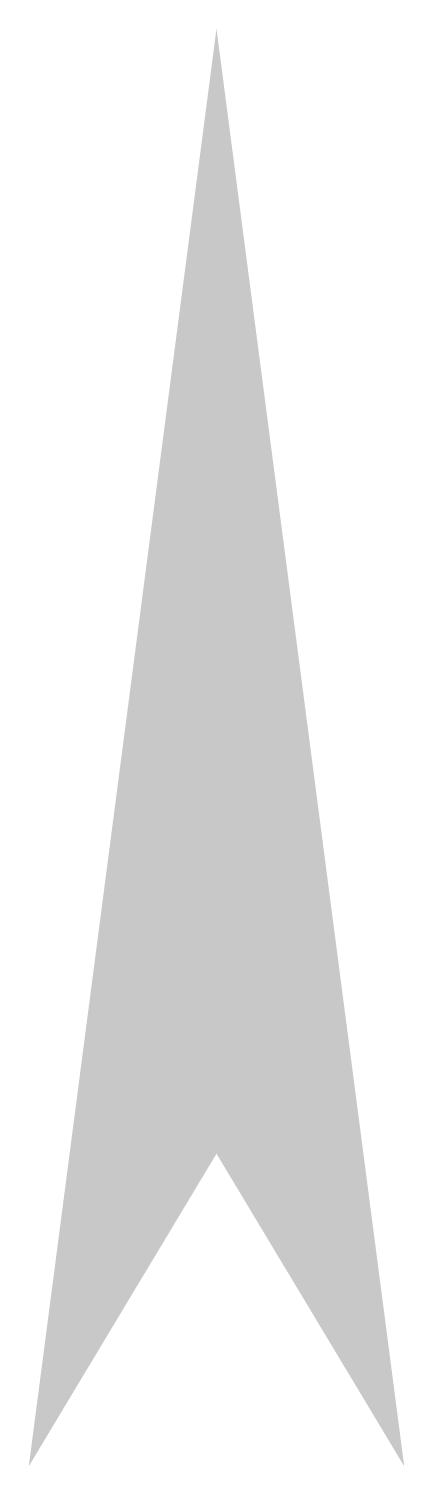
# Model space of a CAD drawing. Header units: millimetres. Extents: x -0.38 to 0.37, y -1.38 to 1.5.
import ezdxf

# ---------------------------------------------------------------- set-up
doc = ezdxf.new("R2010")
doc.units = ezdxf.units.MM
doc.header["$LTSCALE"] = 12

msp = doc.modelspace()

# ---------------------------------------------------------------- hatches: boundary and pattern name
h = msp.add_hatch(color=256)
h.dxf.hatch_style = 1
h.paths.add_polyline_path([(-0.375, -1.375), (0, -0.75), (0.375, -1.375), (0, 1.5)])

doc.saveas('drawing.dxf')
